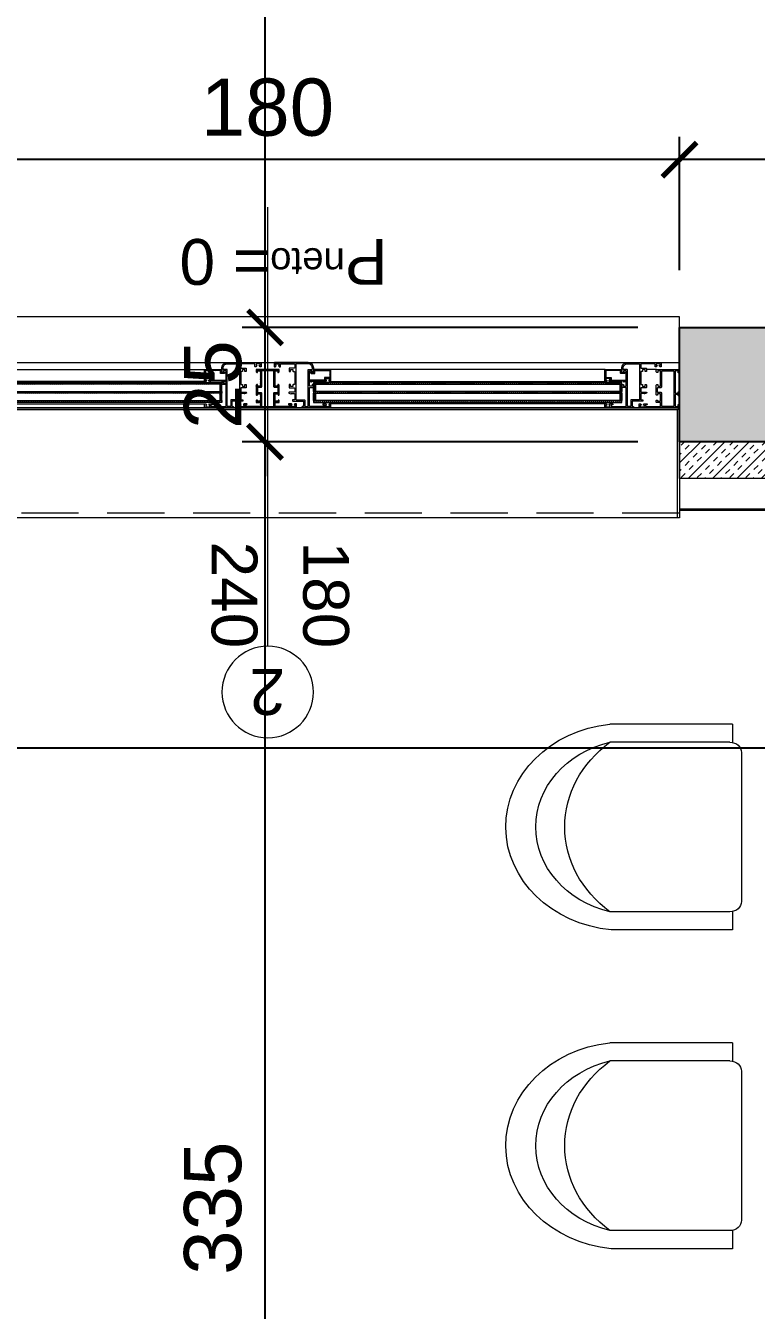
# Model space of a CAD drawing. Header units: centimetres. Extents: x 99002 to 104403, y -55119 to -48358.
# Drawn here: x 102956.5 to 103116.1, y -53952.2 to -53671.4 of the extents above; entities that cross this region are included whole.
import ezdxf

# ---------------------------------------------------------------- set-up
doc = ezdxf.new("R2010")
doc.units = ezdxf.units.CM
doc.header["$LTSCALE"] = 50
doc.header["$MEASUREMENT"] = 0
doc.linetypes.add('CACHE', pattern=[0.375, 0.25, -0.125])
doc.linetypes.add('CONTINU', pattern=[0])
doc.layers.get('0').update_dxf_attribs({"color": 8})
for name, color, linetype in [('BETON COUPE', 3, 'CONTINU'), ('BETON TRAME', 252, 'Continuous'), ('COTE 50ème', 1, 'Continuous')]:
    doc.layers.add(name, color=color, linetype=linetype)
for name, color, linetype, lineweight in [('ISOLATION', 252, 'Continuous', 0), ('mobilimi', 8, 'Continuous', 9), ('WD_Corner', 154, 'Continuous', 5), ('WINDOWS', 21, 'Continuous', 5)]:
    doc.layers.add(name, color=color, linetype=linetype, lineweight=lineweight)
doc.styles.add('GENERATED_STYLE_1', font='arial.ttf')
doc.styles.add('RS_TXT_50', font='arial.ttf', dxfattribs={"height": 12.5})
doc.dimstyles.new('RS_50CM_LINEAIRE', dxfattribs={"dimscale": 5, "dimtxt": 12.5, "dimasz": 1.5, "dimexe": 1, "dimexo": 2.5, "dimgap": 1, "dimtad": 1, "dimdec": 1, "dimrnd": 0.5, "dimdsep": 46, "dimtxsty": 'RS_TXT_50', "dimblk1": 'ARCHTICK', "dimblk2": 'ARCHTICK', "dimsah": 1, "dimcen": 2.5, "dimdle": 1, "dimclrt": 4, "dimadec": 0, "dimazin": 2, "dimtfac": 1, "dimtdec": 1, "dimtix": 1, "dimtmove": 2, "dimatfit": 3, "dimfxl": 1, "dimtolj": 1, "dimtzin": 0, "dimarcsym": 0})
pattern_1 = [(135, (-46708.70849, -43852.52553), (-0.08838834765, -0.08838834765), [])]
pattern_2 = [(135, (-46708.9128, -43852.52553), (-0.2209708691, -0.2209708691), [])]

# ---------------------------------------------------------------- blocks, each defined once
blk = doc.blocks.new('DRITARE POS 2')
at = {"layer": 'WINDOWS'}
h = blk.add_hatch(dxfattribs=at)
h.set_pattern_fill('ANSI31', color=140, scale=2.5, angle=450)
h.set_pattern_definition(pattern_2)
h.paths.add_polyline_path([(-8.71, -80.01), (-8.71, -12.58), (-8.31, -12.58), (-8.31, -80.01)])
h.paths.add_polyline_path([(-6.71, -80.01), (-6.71, -12.58), (-6.31, -12.58), (-6.31, -80.01)])
h.paths.add_polyline_path([(-4.71, -80.02), (-4.71, -12.58), (-4.31, -12.58), (-4.31, -80.02)])
at = {"layer": 'WINDOWS', "transparency": 33554559}
h = blk.add_hatch(dxfattribs=at)
h.set_pattern_fill('ANSI31', color=140, angle=450)
h.set_pattern_definition([(135, (-46708.90849, -43835.52553), (-0.08838834765, -0.08838834765), [])])
h.paths.add_polyline_path([(-6.71, -12.58), (-8.31, -12.58), (-8.31, -12.98), (-6.71, -12.98)])
h.paths.add_polyline_path([(-4.71, -12.58), (-6.31, -12.58), (-6.31, -12.98), (-4.71, -12.98)])
h.paths.add_polyline_path([(-6.71, -79.61), (-8.31, -79.61), (-8.31, -80.01), (-6.71, -80.01)])
h.paths.add_polyline_path([(-4.71, -79.61), (-6.31, -79.61), (-6.31, -80.01), (-4.71, -80.01)])
h = blk.add_hatch(dxfattribs=at)
h.set_pattern_fill('ANSI31', color=256, angle=450)
h.set_pattern_definition(pattern_1)
h.paths.add_polyline_path([(-1.49, -76.33, 0.414214), (-1.55, -76.27), (-4.06, -76.27, 0.414214), (-4.11, -76.33), (-4.11, -76.54, 0.250765), (-4.09, -76.58), (-3.92, -76.71, 0.599022), (-3.83, -76.67), (-3.83, -76.59, -0.414214), (-3.78, -76.54), (-3.51, -76.54, -0.414214), (-3.46, -76.59), (-3.46, -77.34, -0.414214), (-3.51, -77.39), (-3.78, -77.39, -0.414214), (-3.83, -77.34), (-3.83, -77.26, 0.599022), (-3.92, -77.22), (-4.09, -77.35, 0.250765), (-4.11, -77.39), (-4.11, -77.6, 0.414214), (-4.06, -77.66), (-4.02, -77.66), (-4.02, -80.34, -0.414214), (-4.07, -80.4), (-4.15, -80.4, 0.603122), (-4.23, -80.55), (-3.98, -80.9, 0.737396), (-3.81, -80.85), (-3.81, -77.71, -0.414214), (-3.76, -77.66), (-3.31, -77.66, 0.414214), (-3.22, -77.56), (-3.22, -76.55, -0.414214), (-3.16, -76.5), (-1.81, -76.5, -0.414214), (-1.72, -76.59), (-1.72, -79.63, -0.414214), (-1.81, -79.73), (-2.28, -79.73, 0.414214), (-2.37, -79.82), (-2.37, -80.56, 1.657435), (-2.12, -80.43, -0.247394), (-2.15, -80.38), (-2.15, -80.01, -0.414214), (-2.09, -79.95), (-1.74, -79.95), (-1.74, -80.01), (-1.49, -80.01), (-1.49, -79.95)])
at = {"layer": 'WINDOWS'}
h = blk.add_hatch(dxfattribs=at)
h.set_pattern_fill('ANSI31', color=256, angle=450)
h.set_pattern_definition(pattern_1)
h.paths.add_polyline_path([(-9.61, -85.22, -0.414214), (-9.56, -85.16), (-9.26, -85.16, -0.414214), (-9.2, -85.22), (-9.2, -85.44, 1), (-9, -85.44), (-9, -84.9, 0.250765), (-9.02, -84.86), (-9.19, -84.74, 0.599022), (-9.28, -84.79), (-9.28, -84.87, -0.414214), (-9.33, -84.92), (-9.59, -84.92, -0.414214), (-9.65, -84.87), (-9.65, -84.08, -0.414214), (-9.59, -84.03), (-9.33, -84.03, -0.414214), (-9.28, -84.08), (-9.28, -84.19, 0.599022), (-9.19, -84.24), (-9.02, -84.13, 0.250765), (-9, -84.08), (-9, -83.84, 0.414214), (-9.05, -83.78), (-9.84, -83.78, 0.414214), (-9.89, -83.84), (-9.89, -90.06), (-9.89, -96.27, 0.414214), (-9.84, -96.33), (-9.05, -96.33, 0.414214), (-9, -96.27), (-9, -96.03, 0.250765), (-9.02, -95.98), (-9.19, -95.87, 0.599022), (-9.28, -95.92), (-9.28, -96.03, -0.414214), (-9.33, -96.08), (-9.59, -96.08, -0.414214), (-9.65, -96.03), (-9.65, -95.24, -0.414214), (-9.59, -95.19), (-9.33, -95.19, -0.414214), (-9.28, -95.24), (-9.28, -95.32, 0.599022), (-9.19, -95.37), (-9.02, -95.25, 0.250765), (-9, -95.21), (-9, -94.68, 1), (-9.2, -94.68), (-9.2, -94.89, -0.414214), (-9.26, -94.95), (-9.56, -94.95, -0.414214), (-9.61, -94.89), (-9.61, -91.72, -0.414214), (-9.56, -91.66), (-8.83, -91.66, -0.414214), (-8.74, -91.75), (-8.74, -92.41, 0.414214), (-8.55, -92.59), (-8.29, -92.59, 0.198912), (-8.25, -92.58), (-8.19, -92.52, 0.198912), (-8.18, -92.48), (-8.18, -92.37, 0.414214), (-8.23, -92.31), (-8.4, -92.31, -0.414214), (-8.46, -92.26), (-8.46, -91.75, -0.414214), (-8.36, -91.66), (-6.91, -91.66, -0.414214), (-6.81, -91.75), (-6.81, -92.26, -0.414214), (-6.87, -92.31), (-7.04, -92.31, 0.414214), (-7.09, -92.37), (-7.09, -92.48, 0.198912), (-7.08, -92.52), (-7.02, -92.58, 0.198912), (-6.98, -92.59), (-4.97, -92.59, 0.198912), (-4.93, -92.58), (-4.78, -92.42, 0.198912), (-4.76, -92.38), (-4.76, -92.31, 0.414214), (-4.82, -92.26), (-5, -92.26, -0.340481), (-5.13, -92.16), (-5.13, -91.75, -0.414214), (-5.04, -91.66), (-1.87, -91.66, -0.414214), (-1.77, -91.75), (-1.77, -92.16, -0.414214), (-1.87, -92.26), (-2.09, -92.26, 0.414214), (-2.15, -92.31), (-2.15, -92.38, 0.198912), (-2.13, -92.42), (-1.98, -92.58, 0.198912), (-1.94, -92.59), (-1.55, -92.59, 0.414214), (-1.49, -92.54), (-1.49, -90.06), (-1.49, -87.57, 0.414214), (-1.55, -87.52), (-1.94, -87.52, 0.198912), (-1.98, -87.53), (-2.13, -87.69, 0.198912), (-2.15, -87.73), (-2.15, -87.8, 0.414214), (-2.09, -87.85), (-1.87, -87.85, -0.414214), (-1.77, -87.95), (-1.77, -88.36, -0.414214), (-1.87, -88.45), (-5.04, -88.45, -0.414214), (-5.13, -88.36), (-5.13, -87.95, -0.340481), (-5, -87.85), (-4.82, -87.85, 0.414214), (-4.76, -87.8), (-4.76, -87.73, 0.198912), (-4.78, -87.69), (-4.93, -87.53, 0.198912), (-4.97, -87.52), (-6.98, -87.52, 0.198912), (-7.02, -87.53), (-7.08, -87.59, 0.198912), (-7.09, -87.63), (-7.09, -87.74, 0.414214), (-7.04, -87.8), (-6.87, -87.8, -0.414214), (-6.81, -87.85), (-6.81, -88.36, -0.414214), (-6.91, -88.45), (-8.36, -88.45, -0.414214), (-8.46, -88.36), (-8.46, -87.85, -0.414214), (-8.4, -87.8), (-8.23, -87.8, 0.414214), (-8.18, -87.74), (-8.18, -87.63, 0.198912), (-8.19, -87.59), (-8.25, -87.53, 0.198912), (-8.29, -87.52), (-8.55, -87.52, 0.414214), (-8.74, -87.7), (-8.74, -88.36, -0.414214), (-8.83, -88.45), (-9.56, -88.45, -0.414214), (-9.61, -88.39)])
h.paths.add_polyline_path([(-9.56, -88.73), (-6.63, -88.73), (-6.53, -88.64), (-6.53, -87.89), (-6.44, -87.8), (-5.51, -87.8), (-5.41, -87.89), (-5.41, -88.64), (-5.32, -88.73), (-1.83, -88.73), (-1.77, -88.79), (-1.77, -90.06), (-1.77, -91.32), (-1.83, -91.38), (-5.32, -91.38), (-5.41, -91.47), (-5.41, -92.22), (-5.51, -92.31), (-6.44, -92.31), (-6.53, -92.22), (-6.53, -91.47), (-6.63, -91.38), (-9.56, -91.38), (-9.61, -91.32), (-9.61, -90.06), (-9.61, -88.79)], flags=16)
h = blk.add_hatch(dxfattribs=at)
h.set_pattern_fill('ANSI31', color=140, scale=2.5, angle=450)
h.set_pattern_definition(pattern_2)
h.paths.add_polyline_path([(-8.71, -100.09), (-8.71, -167.42), (-8.31, -167.42), (-8.31, -100.09)])
h.paths.add_polyline_path([(-6.71, -100.09), (-6.71, -167.42), (-6.31, -167.42), (-6.31, -100.09)])
h.paths.add_polyline_path([(-4.71, -100.09), (-4.71, -167.42), (-4.31, -167.42), (-4.31, -100.09)])
at = {"layer": 'WINDOWS', "transparency": 33554559}
h = blk.add_hatch(dxfattribs=at)
h.set_pattern_fill('ANSI31', color=140, angle=450)
h.set_pattern_definition([(135, (-46708.90849, -43869.52553), (-0.08838834765, -0.08838834765), [])])
h.paths.add_polyline_path([(-6.71, -167.42), (-8.31, -167.42), (-8.31, -167.02), (-6.71, -167.02)])
h.paths.add_polyline_path([(-4.71, -167.42), (-6.31, -167.42), (-6.31, -167.02), (-4.71, -167.02)])
h.paths.add_polyline_path([(-6.71, -100.49), (-8.31, -100.49), (-8.31, -100.09), (-6.71, -100.09)])
h.paths.add_polyline_path([(-4.71, -100.49), (-6.31, -100.49), (-6.31, -100.09), (-4.71, -100.09)])
h = blk.add_hatch(dxfattribs=at)
h.set_pattern_fill('ANSI31', color=256, angle=450)
h.set_pattern_definition(pattern_1)
h.paths.add_polyline_path([(-1.49, -100.16), (-1.49, -100.1), (-1.74, -100.1), (-1.74, -100.16), (-2.09, -100.16, -0.414214), (-2.15, -100.1), (-2.15, -99.73, -0.247394), (-2.12, -99.68, 1.657435), (-2.37, -99.55), (-2.37, -100.29, 0.414214), (-2.28, -100.38), (-1.81, -100.38, -0.414214), (-1.72, -100.48), (-1.72, -103.52, -0.414214), (-1.81, -103.61), (-3.16, -103.61, -0.414214), (-3.22, -103.56), (-3.22, -102.55, 0.414214), (-3.31, -102.46), (-3.76, -102.46, -0.414214), (-3.81, -102.4), (-3.81, -99.26, 0.737396), (-3.98, -99.21), (-4.23, -99.57, 0.603122), (-4.15, -99.71), (-4.07, -99.71, -0.414214), (-4.02, -99.77), (-4.02, -102.46), (-4.06, -102.46, 0.414214), (-4.11, -102.51), (-4.11, -102.72, 0.250765), (-4.09, -102.76), (-3.92, -102.89, 0.599022), (-3.83, -102.85), (-3.83, -102.77, -0.414214), (-3.78, -102.72), (-3.51, -102.72, -0.414214), (-3.46, -102.77), (-3.46, -103.52, -0.414214), (-3.51, -103.58), (-3.78, -103.58, -0.414214), (-3.83, -103.52), (-3.83, -103.44, 0.599022), (-3.92, -103.4), (-4.09, -103.53, 0.250765), (-4.11, -103.58), (-4.11, -103.78, 0.414214), (-4.06, -103.84), (-1.55, -103.84, 0.414214), (-1.49, -103.78)])
h = blk.add_hatch(dxfattribs=at)
h.set_pattern_fill('ANSI31', color=256, angle=450)
h.set_pattern_definition([(135, (-46708.71279, -43862.46996), (-0.08838834765, -0.08838834765), [])])
h.paths.add_polyline_path([(-1.72, -167.05, -0.414214), (-1.81, -167.14), (-2.28, -167.14, 0.414214), (-2.37, -167.23), (-2.37, -167.97, 1.835735), (-2.15, -167.82), (-2.15, -167.36), (-1.74, -167.36), (-1.5, -167.42), (-1.5, -163.74, 0.414214), (-1.55, -163.69), (-4.06, -163.69, 0.414214), (-4.12, -163.74), (-4.12, -163.95, 0.250765), (-4.09, -163.99), (-3.92, -164.12, 0.599022), (-3.84, -164.08), (-3.84, -163.95), (-3.46, -163.95), (-3.46, -164.81), (-3.84, -164.81), (-3.84, -164.67, 0.649779), (-3.93, -164.63), (-4.1, -164.76, 0.212283), (-4.12, -164.81), (-4.12, -165.01, 0.414214), (-4.06, -165.07), (-4.02, -165.07), (-4.02, -167.81), (-4.15, -167.81, 0.603122), (-4.23, -167.96), (-3.99, -168.31, 0.737396), (-3.82, -168.26), (-3.82, -165.07), (-3.31, -165.07, 0.414214), (-3.22, -164.97), (-3.22, -163.91), (-1.81, -163.91, -0.414214), (-1.72, -164)])
at = {"layer": 'WINDOWS', "color": 165, "linetype": 'CACHE'}
blk.add_line((-32.9, -180), (-32.9, 0), dxfattribs=at)
at = {"layer": 'WINDOWS'}
for p, q in [((-0.01, -11.48), (0, -81.19)), ((-9.89, -16.28), (-9.89, -76.34)), ((-9, -16.26), (-9, -76.34)), ((-4.11, -76.33), (-4.12, -16.26)), ((-1.5, -16.26), (-1.49, -76.33)), ((-5.98, -80.95), (-7.66, -80.95)), ((-0.01, -168.52), (0, -98.92)), ((-9.89, -163.72), (-9.89, -103.78)), ((-9, -163.74), (-9, -103.78)), ((-4.11, -103.78), (-4.12, -163.74)), ((-1.5, -163.74), (-1.49, -103.78)), ((-9.9, -171.27), (-9.9, -169.89)), ((-1.5, -175.01), (-1.5, -172.75))]:
    blk.add_line(p, q, dxfattribs=at)
at = {"layer": 'WINDOWS', "color": 165}
blk.add_line((-61.99, -90.06), (34.01, -90.06), dxfattribs=at)
for points in [[(-9.9, 0), (-9.9, -180), (-33.9, -180), (-33.9, 0)], [(-10.3, -179.6), (-10.3, -0.4), (-9.9, 0), (-9.9, -180)], [(0, 0), (0, -180), (10, -180), (10, 0)], [(-9.9, -180), (-33.9, -180), (-33.9, -179.6), (-10.3, -179.6)]]:
    blk.add_lwpolyline(points, close=True, dxfattribs=at)
at = {"layer": 'WINDOWS'}
for points in [[(-9.9, -180), (-9.9, 0), (0, 0), (0, -180)], [(-1.77, -90.06), (-1.77, -88.79), (-1.83, -88.73), (-5.32, -88.73), (-5.41, -88.64), (-5.41, -87.89), (-5.51, -87.8), (-6.44, -87.8), (-6.53, -87.89), (-6.53, -88.64), (-6.63, -88.73), (-9.56, -88.73), (-9.61, -88.79), (-9.61, -90.06), (-9.61, -91.32), (-9.56, -91.38), (-6.63, -91.38), (-6.53, -91.47), (-6.53, -92.22), (-6.44, -92.31), (-5.51, -92.31), (-5.41, -92.22), (-5.41, -91.47), (-5.32, -91.38), (-1.83, -91.38), (-1.77, -91.32)], [(-1.78, -178.73), (-1.83, -178.79), (-9.56, -178.79), (-9.62, -178.73), (-9.62, -176.19), (-9.56, -176.14), (-6.63, -176.14), (-6.54, -176.04), (-6.54, -175.3), (-6.44, -175.2), (-5.51, -175.2), (-5.42, -175.3), (-5.42, -176.04), (-5.32, -176.14), (-1.83, -176.14), (-1.78, -176.19)]]:
    blk.add_lwpolyline(points, close=True, dxfattribs=at)
at = {"layer": 'WINDOWS', "color": 140}
for points in [[(-8.71, -80.01), (-8.71, -12.58), (-8.31, -12.58), (-8.31, -80.01)], [(-6.71, -80.01), (-6.71, -12.58), (-6.31, -12.58), (-6.31, -80.01)], [(-4.71, -80.02), (-4.71, -12.58), (-4.31, -12.58), (-4.31, -80.02)], [(-6.71, -79.61), (-8.31, -79.61), (-8.31, -80.01), (-6.71, -80.01)], [(-4.71, -79.61), (-6.31, -79.61), (-6.31, -80.01), (-4.71, -80.01)], [(-8.71, -100.09), (-8.71, -167.42), (-8.31, -167.42), (-8.31, -100.09)], [(-6.71, -100.49), (-8.31, -100.49), (-8.31, -100.09), (-6.71, -100.09)], [(-6.71, -100.09), (-6.71, -167.42), (-6.31, -167.42), (-6.31, -100.09)], [(-4.71, -100.49), (-6.31, -100.49), (-6.31, -100.09), (-4.71, -100.09)], [(-4.71, -100.09), (-4.71, -167.42), (-4.31, -167.42), (-4.31, -100.09)], [(-6.71, -167.42), (-8.31, -167.42), (-8.31, -167.02), (-6.71, -167.02)], [(-4.71, -167.42), (-6.31, -167.42), (-6.31, -167.02), (-4.71, -167.02)]]:
    blk.add_lwpolyline(points, close=True, dxfattribs=at)
at = {"layer": 'WINDOWS'}
for points in [[(0, -88.58, -0.414214), (-0.06, -88.64), (-0.84, -88.64, -0.414214), (-0.9, -88.58), (-0.9, -88.38, -0.250765), (-0.87, -88.33), (-0.7, -88.2, -0.599022), (-0.62, -88.24), (-0.62, -88.34, 0.414214), (-0.56, -88.39), (-0.3, -88.39, 0.414214), (-0.24, -88.34), (-0.24, -87.55, 0.414214), (-0.3, -87.5), (-0.56, -87.5, 0.414214), (-0.62, -87.55), (-0.62, -87.65, -0.599022), (-0.7, -87.69), (-0.87, -87.56, -0.250765), (-0.9, -87.52), (-0.9, -87.31, -0.414214), (-0.84, -87.26), (-0.34, -87.26, 0.414214), (-0.28, -87.2), (-0.28, -84.25, 0.414214), (-0.37, -84.16), (-1.12, -84.16, 0.414214), (-1.21, -84.25), (-1.21, -85.28, -0.414214), (-1.31, -85.37), (-1.87, -85.37, -0.414214), (-1.96, -85.28), (-1.96, -85.15, -0.414214), (-1.9, -85.09), (-1.55, -85.09, 0.414214), (-1.49, -85.03), (-1.49, -84.59, 0.414214), (-1.55, -84.53), (-1.9, -84.53, -0.414214), (-1.96, -84.47), (-1.96, -84.21, 0.414214), (-2.02, -84.16), (-4.7, -84.16, 0.414214), (-4.76, -84.21), (-4.76, -84.47, -0.414214), (-4.82, -84.53), (-5.17, -84.53, 0.414214), (-5.23, -84.59), (-5.23, -85.03, 0.414214), (-5.17, -85.09), (-4.82, -85.09, -0.414214), (-4.76, -85.15), (-4.76, -85.28, -0.414214), (-4.85, -85.37), (-5.41, -85.37, -0.414214), (-5.51, -85.28), (-5.51, -84.25, 0.414214), (-5.6, -84.16), (-6.38, -84.16, 0.414214), (-6.48, -84.25), (-6.48, -85.37, -0.809546), (-6.66, -85.41), (-6.85, -84.98, -0.543142), (-6.79, -84.9, 0.414214), (-6.74, -84.85), (-6.74, -84.25, 0.414214), (-6.83, -84.16), (-8.06, -84.16, 0.414214), (-8.12, -84.21), (-8.12, -84.57, -0.414214), (-8.18, -84.62), (-8.34, -84.62, -0.414214), (-8.4, -84.57), (-8.4, -82.35, 0.414214), (-8.49, -82.25), (-9.56, -82.25, 0.414214), (-9.61, -82.31), (-9.61, -82.51, -0.414214), (-9.67, -82.57), (-9.84, -82.57, -0.414214), (-9.89, -82.51), (-9.89, -76.34, -0.414214), (-9.84, -76.28), (-9.05, -76.28, -0.414214), (-9, -76.34), (-9, -76.54, -0.250765), (-9.02, -76.59), (-9.19, -76.72, -0.599022), (-9.28, -76.67), (-9.28, -76.58, 0.414214), (-9.33, -76.52), (-9.59, -76.52, 0.414214), (-9.65, -76.58), (-9.65, -77.36, 0.414214), (-9.59, -77.42), (-9.33, -77.42, 0.414214), (-9.28, -77.36), (-9.28, -77.27, -0.599022), (-9.19, -77.22), (-9.02, -77.35, -0.250765), (-9, -77.4), (-9, -77.98, -0.414214), (-9.05, -78.03), (-9.15, -78.03, -0.414214), (-9.2, -77.98), (-9.2, -77.72, 0.414214), (-9.26, -77.66), (-9.56, -77.66, 0.414214), (-9.61, -77.72), (-9.61, -80.89, 0.414214), (-9.56, -80.95), (-4.82, -80.95, 0.414214), (-4.76, -80.89), (-4.76, -80.07, -0.414214), (-4.71, -80.01), (-4.32, -80.01, -0.198912), (-4.28, -80.03), (-4.13, -80.18, -0.198912), (-4.11, -80.22), (-4.11, -80.29, -0.414214), (-4.17, -80.35), (-4.39, -80.35, 0.414214), (-4.48, -80.44), (-4.48, -80.85, 0.414214), (-4.39, -80.95), (-1.87, -80.95, 0.414214), (-1.77, -80.85), (-1.77, -80.44, 0.414214), (-1.87, -80.35), (-2.09, -80.35, -0.414214), (-2.15, -80.29), (-2.15, -80.22, -0.198912), (-2.13, -80.18), (-1.98, -80.03, -0.198912), (-1.94, -80.01), (-1.21, -80.01, -0.414214), (0, -81.23)], [(-1.74, -79.95), (-2.09, -79.95, 0.414214), (-2.15, -80.01), (-2.15, -80.38, 0.247394), (-2.12, -80.43, -1.657435), (-2.37, -80.56), (-2.37, -79.82, -0.414214), (-2.28, -79.73), (-1.81, -79.73, 0.414214), (-1.72, -79.63), (-1.72, -76.59, 0.414214), (-1.81, -76.5), (-3.16, -76.5, 0.414214), (-3.22, -76.55), (-3.22, -77.56, -0.414214), (-3.31, -77.66), (-3.76, -77.66, 0.414214), (-3.81, -77.71), (-3.81, -80.85, -0.737396), (-3.98, -80.9), (-4.23, -80.55, -0.603122), (-4.15, -80.4), (-4.07, -80.4, 0.414214), (-4.02, -80.34), (-4.02, -77.66), (-4.06, -77.66, -0.414214), (-4.11, -77.6), (-4.11, -77.39, -0.250765), (-4.09, -77.35), (-3.92, -77.22, -0.599022), (-3.83, -77.26), (-3.83, -77.34, 0.414214), (-3.78, -77.39), (-3.51, -77.39, 0.414214), (-3.46, -77.34), (-3.46, -76.59, 0.414214), (-3.51, -76.54), (-3.78, -76.54, 0.414214), (-3.83, -76.59), (-3.83, -76.67, -0.599022), (-3.92, -76.71), (-4.09, -76.58, -0.250765), (-4.11, -76.54), (-4.11, -76.33, -0.414214), (-4.06, -76.27), (-1.55, -76.27, -0.414214), (-1.49, -76.33), (-1.49, -79.95), (-1.49, -80.01), (-1.74, -80.01)], [(-1.49, -80.39, -0.414214), (-1.4, -80.29), (-1.18, -80.29), (-1.18, -80.29, -0.414214), (-0.28, -81.23), (-0.28, -83.82, -0.414214), (-0.34, -83.88), (-8.06, -83.88, -0.414214), (-8.12, -83.82), (-8.12, -82.07, 0.414214), (-8.21, -81.97), (-9.52, -81.97, -0.414214), (-9.61, -81.88), (-9.61, -81.32, -0.414214), (-9.52, -81.23), (-1.59, -81.23, 0.414214), (-1.49, -81.13)], [(-1.49, -90.06), (-1.49, -87.57, 0.414214), (-1.55, -87.52), (-1.94, -87.52, 0.198912), (-1.98, -87.53), (-2.13, -87.69, 0.198912), (-2.15, -87.73), (-2.15, -87.8, 0.414214), (-2.09, -87.85), (-1.87, -87.85, -0.414214), (-1.77, -87.95), (-1.77, -88.36, -0.414214), (-1.87, -88.45), (-5.04, -88.45, -0.414214), (-5.13, -88.36), (-5.13, -87.95, -0.340481), (-5, -87.85), (-4.82, -87.85, 0.414214), (-4.76, -87.8), (-4.76, -87.73, 0.198912), (-4.78, -87.69), (-4.93, -87.53, 0.198912), (-4.97, -87.52), (-6.98, -87.52, 0.198912), (-7.02, -87.53), (-7.08, -87.59, 0.198912), (-7.09, -87.63), (-7.09, -87.74, 0.414214), (-7.04, -87.8), (-6.87, -87.8, -0.414214), (-6.81, -87.85), (-6.81, -88.36, -0.414214), (-6.91, -88.45), (-8.36, -88.45, -0.414214), (-8.46, -88.36), (-8.46, -87.85, -0.414214), (-8.4, -87.8), (-8.23, -87.8, 0.414214), (-8.18, -87.74), (-8.18, -87.63, 0.198912), (-8.19, -87.59), (-8.25, -87.53, 0.198912), (-8.29, -87.52), (-8.55, -87.52, 0.414214), (-8.74, -87.7), (-8.74, -88.36, -0.414214), (-8.83, -88.45), (-9.56, -88.45, -0.414214), (-9.61, -88.39), (-9.61, -85.22, -0.414214), (-9.56, -85.16), (-9.26, -85.16, -0.414214), (-9.2, -85.22), (-9.2, -85.44, 1), (-9, -85.44), (-9, -84.9, 0.250765), (-9.02, -84.86), (-9.19, -84.74, 0.599022), (-9.28, -84.79), (-9.28, -84.87, -0.414214), (-9.33, -84.92), (-9.59, -84.92, -0.414214), (-9.65, -84.87), (-9.65, -84.08, -0.414214), (-9.59, -84.03), (-9.33, -84.03, -0.414214), (-9.28, -84.08), (-9.28, -84.19, 0.599022), (-9.19, -84.24), (-9.02, -84.13, 0.250765), (-9, -84.08), (-9, -83.84, 0.414214), (-9.05, -83.78), (-9.84, -83.78, 0.414214), (-9.89, -83.84), (-9.89, -90.06), (-9.89, -96.27, 0.414214), (-9.84, -96.33), (-9.05, -96.33, 0.414214), (-9, -96.27), (-9, -96.03, 0.250765), (-9.02, -95.98), (-9.19, -95.87, 0.599022), (-9.28, -95.92), (-9.28, -96.03, -0.414214), (-9.33, -96.08), (-9.59, -96.08, -0.414214), (-9.65, -96.03), (-9.65, -95.24, -0.414214), (-9.59, -95.19), (-9.33, -95.19, -0.414214), (-9.28, -95.24), (-9.28, -95.32, 0.599022), (-9.19, -95.37), (-9.02, -95.25, 0.250765), (-9, -95.21), (-9, -94.68, 1), (-9.2, -94.68), (-9.2, -94.89, -0.414214), (-9.26, -94.95), (-9.56, -94.95, -0.414214), (-9.61, -94.89), (-9.61, -91.72, -0.414214), (-9.56, -91.66), (-8.83, -91.66, -0.414214), (-8.74, -91.75), (-8.74, -92.41, 0.414214), (-8.55, -92.59), (-8.29, -92.59, 0.198912), (-8.25, -92.58), (-8.19, -92.52, 0.198912), (-8.18, -92.48), (-8.18, -92.37, 0.414214), (-8.23, -92.31), (-8.4, -92.31, -0.414214), (-8.46, -92.26), (-8.46, -91.75, -0.414214), (-8.36, -91.66), (-6.91, -91.66, -0.414214), (-6.81, -91.75), (-6.81, -92.26, -0.414214), (-6.87, -92.31), (-7.04, -92.31, 0.414214), (-7.09, -92.37), (-7.09, -92.48, 0.198912), (-7.08, -92.52), (-7.02, -92.58, 0.198912), (-6.98, -92.59), (-4.97, -92.59, 0.198912), (-4.93, -92.58), (-4.78, -92.42, 0.198912), (-4.76, -92.38), (-4.76, -92.31, 0.414214), (-4.82, -92.26), (-5, -92.26, -0.340481), (-5.13, -92.16), (-5.13, -91.75, -0.414214), (-5.04, -91.66), (-1.87, -91.66, -0.414214), (-1.77, -91.75), (-1.77, -92.16, -0.414214), (-1.87, -92.26), (-2.09, -92.26, 0.414214), (-2.15, -92.31), (-2.15, -92.38, 0.198912), (-2.13, -92.42), (-1.98, -92.58, 0.198912), (-1.94, -92.59), (-1.55, -92.59, 0.414214), (-1.49, -92.54)], [(0, -91.53, 0.414214), (-0.06, -91.47), (-0.84, -91.47, 0.414214), (-0.9, -91.53), (-0.9, -91.74, 0.250765), (-0.87, -91.78), (-0.7, -91.91, 0.599022), (-0.62, -91.87), (-0.62, -91.77, -0.414214), (-0.56, -91.72), (-0.3, -91.72, -0.414214), (-0.24, -91.77), (-0.24, -92.56, -0.414214), (-0.3, -92.61), (-0.56, -92.61, -0.414214), (-0.62, -92.56), (-0.62, -92.46, 0.599022), (-0.7, -92.42), (-0.87, -92.55, 0.250765), (-0.9, -92.59), (-0.9, -92.8, 0.414214), (-0.84, -92.86), (-0.34, -92.86, -0.414214), (-0.28, -92.91), (-0.28, -95.86, -0.414214), (-0.37, -95.95), (-1.12, -95.95, -0.414214), (-1.21, -95.86), (-1.21, -94.83, 0.414214), (-1.31, -94.74), (-1.87, -94.74, 0.414214), (-1.96, -94.83), (-1.96, -94.96, 0.414214), (-1.9, -95.02), (-1.55, -95.02, -0.414214), (-1.49, -95.08), (-1.49, -95.52, -0.414214), (-1.55, -95.58), (-1.9, -95.58, 0.414214), (-1.96, -95.64), (-1.96, -95.9, -0.414214), (-2.02, -95.95), (-4.7, -95.95, -0.414214), (-4.76, -95.9), (-4.76, -95.64, 0.414214), (-4.82, -95.58), (-5.17, -95.58, -0.414214), (-5.23, -95.52), (-5.23, -95.08, -0.414214), (-5.17, -95.02), (-4.82, -95.02, 0.414214), (-4.76, -94.96), (-4.76, -94.83, 0.414214), (-4.85, -94.74), (-5.41, -94.74, 0.414214), (-5.51, -94.83), (-5.51, -95.86, -0.414214), (-5.6, -95.95), (-6.38, -95.95, -0.414214), (-6.48, -95.86), (-6.48, -94.74, 0.809546), (-6.66, -94.7), (-6.85, -95.13, 0.543142), (-6.79, -95.21, -0.414214), (-6.74, -95.26), (-6.74, -95.86, -0.414214), (-6.83, -95.95), (-8.06, -95.95, -0.414214), (-8.12, -95.9), (-8.12, -95.54, 0.414214), (-8.18, -95.49), (-8.34, -95.49, 0.414214), (-8.4, -95.54), (-8.4, -97.76, -0.414214), (-8.49, -97.86), (-9.56, -97.86, -0.414214), (-9.61, -97.8), (-9.61, -97.6, 0.414214), (-9.67, -97.54), (-9.84, -97.54, 0.414214), (-9.89, -97.6), (-9.89, -103.78, 0.414214), (-9.84, -103.83), (-9.05, -103.83, 0.414214), (-9, -103.78), (-9, -103.57, 0.250765), (-9.02, -103.52), (-9.19, -103.39, 0.599022), (-9.28, -103.44), (-9.28, -103.53, -0.414214), (-9.33, -103.59), (-9.59, -103.59, -0.414214), (-9.65, -103.53), (-9.65, -102.75, -0.414214), (-9.59, -102.69), (-9.33, -102.69, -0.414214), (-9.28, -102.75), (-9.28, -102.84, 0.599022), (-9.19, -102.89), (-9.02, -102.76, 0.250765), (-9, -102.71), (-9, -102.13, 0.414214), (-9.05, -102.08), (-9.15, -102.08, 0.414214), (-9.2, -102.13), (-9.2, -102.39, -0.414214), (-9.26, -102.45), (-9.56, -102.45, -0.414214), (-9.61, -102.39), (-9.61, -99.22, -0.414214), (-9.56, -99.16), (-5.47, -99.16, -0.414214), (-5.41, -99.22), (-5.41, -100.04, 0.414214), (-5.36, -100.1), (-4.97, -100.1, 0.198912), (-4.93, -100.08), (-4.78, -99.93, 0.198912), (-4.76, -99.89), (-4.76, -99.82, 0.414214), (-4.82, -99.76), (-5.04, -99.76, -0.414214), (-5.13, -99.67), (-5.13, -99.26, -0.414214), (-5.04, -99.16), (-1.87, -99.16, -0.414214), (-1.77, -99.26), (-1.77, -99.67, -0.414214), (-1.87, -99.76), (-2.09, -99.76, 0.414214), (-2.15, -99.82), (-2.15, -99.89, 0.198912), (-2.13, -99.93), (-1.98, -100.08, 0.198912), (-1.94, -100.1), (-1.21, -100.1, 0.414214), (0, -98.88)], [(-1.49, -99.72, 0.414214), (-1.4, -99.82), (-1.18, -99.82), (-1.18, -99.82, 0.414214), (-0.28, -98.88), (-0.28, -96.29, 0.414214), (-0.34, -96.23), (-8.06, -96.23, 0.414214), (-8.12, -96.29), (-8.12, -98.04, -0.414214), (-8.21, -98.14), (-9.52, -98.14, 0.414214), (-9.61, -98.23), (-9.61, -98.79, 0.414214), (-9.52, -98.88), (-1.59, -98.88, -0.414214), (-1.49, -98.98)], [(-1.74, -100.16), (-2.09, -100.16, -0.414214), (-2.15, -100.1), (-2.15, -99.73, -0.247394), (-2.12, -99.68, 1.657435), (-2.37, -99.55), (-2.37, -100.29, 0.414214), (-2.28, -100.38), (-1.81, -100.38, -0.414214), (-1.72, -100.48), (-1.72, -103.52, -0.414214), (-1.81, -103.61), (-3.16, -103.61, -0.414214), (-3.22, -103.56), (-3.22, -102.55, 0.414214), (-3.31, -102.46), (-3.76, -102.46, -0.414214), (-3.81, -102.4), (-3.81, -99.26, 0.737396), (-3.98, -99.21), (-4.23, -99.57, 0.603122), (-4.15, -99.71), (-4.07, -99.71, -0.414214), (-4.02, -99.77), (-4.02, -102.46), (-4.06, -102.46, 0.414214), (-4.11, -102.51), (-4.11, -102.72, 0.250765), (-4.09, -102.76), (-3.92, -102.89, 0.599022), (-3.83, -102.85), (-3.83, -102.77, -0.414214), (-3.78, -102.72), (-3.51, -102.72, -0.414214), (-3.46, -102.77), (-3.46, -103.52, -0.414214), (-3.51, -103.58), (-3.78, -103.58, -0.414214), (-3.83, -103.52), (-3.83, -103.44, 0.599022), (-3.92, -103.4), (-4.09, -103.53, 0.250765), (-4.11, -103.58), (-4.11, -103.78, 0.414214), (-4.06, -103.84), (-1.55, -103.84, 0.414214), (-1.49, -103.78), (-1.49, -100.16), (-1.49, -100.1), (-1.74, -100.1)], [(0, -175.99, -0.414214), (-0.06, -176.04), (-0.84, -176.04, -0.414214), (-0.9, -175.99), (-0.9, -175.78, -0.250765), (-0.88, -175.73), (-0.71, -175.6, -0.599022), (-0.62, -175.65), (-0.62, -175.74, 0.414214), (-0.56, -175.8), (-0.3, -175.8, 0.414214), (-0.25, -175.74), (-0.25, -174.96, 0.414214), (-0.3, -174.9), (-0.56, -174.9, 0.414214), (-0.62, -174.96), (-0.62, -175.05, -0.599022), (-0.71, -175.1), (-0.88, -174.97, -0.250765), (-0.9, -174.92), (-0.9, -174.72, -0.414214), (-0.84, -174.66), (-0.34, -174.66, 0.414214), (-0.28, -174.61), (-0.28, -171.66, 0.414214), (-0.38, -171.56), (-1.12, -171.56, 0.414214), (-1.22, -171.66), (-1.22, -172.68, -0.414214), (-1.31, -172.78), (-1.87, -172.78, -0.414214), (-1.96, -172.68), (-1.96, -172.55, -0.414214), (-1.91, -172.5), (-1.55, -172.5, 0.414214), (-1.5, -172.44), (-1.5, -171.99, 0.414214), (-1.55, -171.94), (-1.91, -171.94, -0.414214), (-1.96, -171.88), (-1.96, -171.62, 0.414214), (-2.02, -171.56), (-4.71, -171.56, 0.414214), (-4.76, -171.62), (-4.76, -171.88, -0.414214), (-4.82, -171.94), (-5.17, -171.94, 0.414214), (-5.23, -171.99), (-5.23, -172.44, 0.414214), (-5.17, -172.5), (-4.82, -172.5, -0.414214), (-4.76, -172.55), (-4.76, -172.68, -0.414214), (-4.86, -172.78), (-5.42, -172.78, -0.414214), (-5.51, -172.68), (-5.51, -171.66, 0.414214), (-5.6, -171.56), (-6.39, -171.56, 0.414214), (-6.48, -171.66), (-6.48, -172.78, -0.809546), (-6.66, -172.81), (-6.85, -172.39, -0.543142), (-6.8, -172.31, 0.414214), (-6.74, -172.25), (-6.74, -171.66, 0.414214), (-6.84, -171.56), (-8.07, -171.56, 0.414214), (-8.12, -171.62), (-8.12, -171.97, -0.414214), (-8.18, -172.03), (-8.35, -172.03, -0.414214), (-8.4, -171.97), (-8.4, -169.75, 0.414214), (-8.5, -169.66), (-9.56, -169.66, 0.414214), (-9.62, -169.71), (-9.62, -169.92, -0.414214), (-9.67, -169.98), (-9.84, -169.98, -0.414214), (-9.9, -169.92), (-9.9, -163.74, -0.414214), (-9.84, -163.69), (-9.06, -163.69, -0.414214), (-9, -163.74), (-9, -163.95, -0.250765), (-9.03, -163.99), (-9.19, -164.12, -0.599022), (-9.28, -164.08), (-9.28, -163.98, 0.414214), (-9.34, -163.93), (-9.6, -163.93, 0.414214), (-9.65, -163.98), (-9.65, -164.77, 0.414214), (-9.6, -164.82), (-9.34, -164.82, 0.414214), (-9.28, -164.77), (-9.28, -164.67, -0.599022), (-9.19, -164.63), (-9.03, -164.76, -0.250765), (-9, -164.81), (-9, -165.38, -0.414214), (-9.06, -165.44), (-9.15, -165.44, -0.414214), (-9.21, -165.38), (-9.21, -165.12, 0.414214), (-9.26, -165.07), (-9.56, -165.07, 0.414214), (-9.62, -165.12), (-9.62, -168.3, 0.414214), (-9.56, -168.35), (-5.47, -168.35, 0.414214), (-5.42, -168.3), (-5.42, -167.47, -0.414214), (-5.36, -167.42), (-4.97, -167.42, -0.198912), (-4.93, -167.44), (-4.78, -167.59, -0.198912), (-4.76, -167.63), (-4.76, -167.7, -0.414214), (-4.82, -167.75), (-5.04, -167.75, 0.414214), (-5.14, -167.85), (-5.14, -168.26, 0.414214), (-5.04, -168.35), (-1.87, -168.35, 0.414214), (-1.78, -168.26), (-1.78, -167.85, 0.414214), (-1.87, -167.75), (-2.09, -167.75, -0.414214), (-2.15, -167.7), (-2.15, -167.63, -0.198912), (-2.13, -167.59), (-1.98, -167.44, -0.198912), (-1.94, -167.42), (-1.22, -167.42, -0.414214), (0, -168.63)], [(-1.74, -167.36), (-2.09, -167.36, 0.414214), (-2.15, -167.42), (-2.15, -167.79, 0.247394), (-2.13, -167.84, -1.657435), (-2.37, -167.97), (-2.37, -167.23, -0.414214), (-2.28, -167.14), (-1.81, -167.14, 0.414214), (-1.72, -167.05), (-1.72, -164, 0.414214), (-1.81, -163.91), (-3.16, -163.91, 0.414214), (-3.22, -163.97), (-3.22, -164.97, -0.414214), (-3.31, -165.07), (-3.76, -165.07, 0.414214), (-3.82, -165.12), (-3.82, -168.26, -0.737396), (-3.99, -168.31), (-4.23, -167.96, -0.603122), (-4.15, -167.81), (-4.08, -167.81, 0.414214), (-4.02, -167.75), (-4.02, -165.07), (-4.06, -165.07, -0.414214), (-4.12, -165.01), (-4.12, -164.81, -0.250765), (-4.09, -164.76), (-3.92, -164.63, -0.599022), (-3.84, -164.67), (-3.84, -164.75, 0.414214), (-3.78, -164.81), (-3.52, -164.81, 0.414214), (-3.46, -164.75), (-3.46, -164, 0.414214), (-3.52, -163.95), (-3.78, -163.95, 0.414214), (-3.84, -164), (-3.84, -164.08, -0.599022), (-3.92, -164.12), (-4.09, -163.99, -0.250765), (-4.12, -163.95), (-4.12, -163.74, -0.414214), (-4.06, -163.69), (-1.55, -163.69, -0.414214), (-1.5, -163.74), (-1.5, -167.36), (-1.5, -167.42), (-1.74, -167.42)], [(-1.5, -167.79, -0.414214), (-1.4, -167.7), (-1.18, -167.7), (-1.18, -167.7, -0.414214), (-0.28, -168.63), (-0.28, -171.23, -0.414214), (-0.34, -171.28), (-8.07, -171.28, -0.414214), (-8.12, -171.23), (-8.12, -169.47, 0.414214), (-8.22, -169.38), (-9.52, -169.38, -0.414214), (-9.62, -169.29), (-9.62, -168.73, -0.414214), (-9.52, -168.63), (-1.59, -168.63, 0.414214), (-1.5, -168.54)], [(-7.08, -175), (-7.02, -174.94, -0.198912), (-6.98, -174.92), (-4.97, -174.92, -0.198912), (-4.93, -174.94), (-4.78, -175.09, -0.198912), (-4.76, -175.13), (-4.76, -175.2, -0.414214), (-4.82, -175.26), (-5.01, -175.26, 0.340481), (-5.14, -175.35), (-5.14, -175.76, 0.414214), (-5.04, -175.86), (-1.87, -175.86, 0.414214), (-1.78, -175.76), (-1.78, -175.35, 0.414214), (-1.87, -175.26), (-2.09, -175.26, -0.414214), (-2.15, -175.2), (-2.15, -175.13, -0.198912), (-2.13, -175.09), (-1.98, -174.94, -0.198912), (-1.94, -174.92), (-1.55, -174.92, -0.414214), (-1.5, -174.98), (-1.5, -179.94, -0.414214), (-1.55, -180), (-2.13, -180, -0.322823), (-2.19, -179.96), (-2.24, -179.79, -0.511918), (-2.19, -179.72), (-1.87, -179.72, 0.414214), (-1.78, -179.63), (-1.78, -179.16, 0.414214), (-1.87, -179.07), (-6.57, -179.07, 0.414214), (-6.67, -179.16), (-6.67, -179.63, 0.414214), (-6.57, -179.72), (-6.44, -179.72, -0.511918), (-6.39, -179.79), (-6.45, -179.96, -0.322823), (-6.5, -180), (-7.12, -180, -0.322823), (-7.17, -179.96), (-7.23, -179.79, -0.511918), (-7.17, -179.72), (-7.04, -179.72, 0.414214), (-6.95, -179.63), (-6.95, -179.16, 0.414214), (-7.04, -179.07), (-9.52, -179.07, 0.414214), (-9.62, -179.16), (-9.62, -179.63, 0.414214), (-9.52, -179.72), (-9.21, -179.72, -0.511918), (-9.15, -179.79), (-9.21, -179.96, -0.322823), (-9.26, -180), (-9.84, -180, -0.414214), (-9.9, -179.94), (-9.9, -171.25, -0.414214), (-9.84, -171.19), (-9.06, -171.19, -0.414214), (-9, -171.25), (-9, -171.49, -0.250765), (-9.03, -171.53), (-9.19, -171.65, -0.599022), (-9.28, -171.6), (-9.28, -171.49, 0.414214), (-9.34, -171.43), (-9.6, -171.43, 0.414214), (-9.65, -171.49), (-9.65, -172.27, 0.414214), (-9.6, -172.33), (-9.34, -172.33, 0.414214), (-9.28, -172.27), (-9.28, -172.2, -0.599022), (-9.19, -172.15), (-9.03, -172.26, -0.250765), (-9, -172.31), (-9, -172.84, -1), (-9.21, -172.84), (-9.21, -172.63, 0.414214), (-9.26, -172.57), (-9.56, -172.57, 0.414214), (-9.62, -172.63), (-9.62, -175.8, 0.414214), (-9.56, -175.86), (-8.83, -175.86, 0.414214), (-8.74, -175.76), (-8.74, -175.11, -0.414214), (-8.55, -174.92), (-8.3, -174.92, -0.198912), (-8.26, -174.94), (-8.2, -175, -0.198912), (-8.18, -175.04), (-8.18, -175.15, -0.414214), (-8.24, -175.2), (-8.4, -175.2, 0.414214), (-8.46, -175.26), (-8.46, -175.76, 0.414214), (-8.37, -175.86), (-6.91, -175.86, 0.414214), (-6.82, -175.76), (-6.82, -175.26, 0.414214), (-6.87, -175.2), (-7.04, -175.2, -0.414214), (-7.1, -175.15), (-7.1, -175.04, -0.198912)]]:
    blk.add_lwpolyline(points, format="xyb", close=True, dxfattribs=at)
at = {"layer": 'WINDOWS', "color": 165}
blk.add_lwpolyline([(-71.99, -80.06, 1), (-71.99, -100.06, 1)], format="xyb", close=True, dxfattribs=at)
at = {"layer": 'WINDOWS', "color": 165, "char_height": 10, "attachment_point": 7, "style": 'GENERATED_STYLE_1'}
for s, insert, rotation in [('\\A1;\\pt0;P{\\H0.6x;neto}= 0', (27.15, -116.22), 90), ('\\A1;\\pt0;240{\\H0.66x;\\S^  ;}', (-39.11, -74.88), 180), ('\\A1;\\pt0;2', (-66.99, -93.87), 90), ('\\A1;\\pt0;180{\\H0.66x;\\S^  ;}', (-39.11, -94.89), 180)]:
    blk.add_mtext(s, dxfattribs=dict(at, insert=insert, rotation=rotation))
blk = doc.blocks.new('1111')
at = {"layer": 'mobilimi'}
for p, q in [((7498090.66, 4737224.66), (7498067.1, 4737224.66)), ((7498090.66, 4737221.1), (7498090.66, 4737224.66)), ((7498090.15, 4737221.13), (7498066.85, 4737221.13)), ((7498092.44, 4737190.14), (7498092.44, 4737219.13)), ((7498090.15, 4737188.14), (7498066.85, 4737188.14)), ((7498090.66, 4737184.61), (7498090.66, 4737188.14)), ((7498090.66, 4737184.61), (7498066.85, 4737184.61))]:
    blk.add_line(p, q, dxfattribs=at)
for centre, major_axis, start_param, end_param in [((7498069.68, 4737204.62), (-23.08, 0), -1.458692, 1.447759), ((7498071.99, 4737204.63), (-19.57, 0), -1.304651, 1.304651), ((7498082.73, 4737204.63), (24.67, 0), 2.270248, 4.012938), ((7498090.15, 4737219.13), (-2.29, 0), 3.141593, 4.712389), ((7498090.15, 4737190.14), (2.29, 0), 4.712389, 6.283185)]:
    blk.add_ellipse(centre, major_axis=major_axis, ratio=0.87377, start_param=start_param, end_param=end_param, dxfattribs=at)
blk = doc.blocks.new('_ArchTick')
at = {"color": 0, "linetype": 'ByBlock', "const_width": 0.15}
blk.add_lwpolyline([(-0.5, -0.5), (0.5, 0.5)], dxfattribs=at)
blk = doc.blocks.new('*D1324')
at = {"layer": 'COTE 50ème', "color": 0, "lineweight": -2, "ltscale": 0.5, "transparency": 16777216}
for p, q in [((103204.34, -53807.86), (103204.34, -53834.26)), ((102459.34, -53820.3), (102459.34, -53834.26)), ((102454.34, -53829.26), (103209.34, -53829.26))]:
    blk.add_line(p, q, dxfattribs=at)
at = {"layer": 'Defpoints', "color": 0, "ltscale": 0.5, "transparency": 16777216}
for p in [(103204.34, -53795.36), (102459.34, -53807.8), (103204.34, -53829.26)]:
    blk.add_point(p, dxfattribs=at)
at = {"layer": 'COTE 50ème', "color": 0, "lineweight": -2, "ltscale": 0.5, "transparency": 16777216, "xscale": 7.5, "yscale": 7.5, "zscale": 7.5, "rotation": 180}
blk.add_blockref('_ArchTick', (102459.34, -53829.26), dxfattribs=at)
at = {"layer": 'COTE 50ème', "color": 0, "lineweight": -2, "ltscale": 0.5, "transparency": 16777216, "xscale": 7.5, "yscale": 7.5, "zscale": 7.5}
blk.add_blockref('_ArchTick', (103204.34, -53829.26), dxfattribs=at)
at = {"layer": 'COTE 50ème', "color": 4, "ltscale": 0.5, "transparency": 16777216, "insert": (102831.84, -53817.9), "char_height": 12.5, "attachment_point": 5, "style": 'RS_TXT_50'}
blk.add_mtext('\\A1;745', dxfattribs=at)
blk = doc.blocks.new('*D1375')
at = {"layer": 'COTE 50ème', "color": 0, "lineweight": -2, "ltscale": 0.5, "transparency": 16777216}
for p, q in [((103099.34, -53724.86), (103099.34, -53695.69)), ((103204.34, -53713.34), (103204.34, -53695.69)), ((103209.34, -53700.69), (103094.34, -53700.69))]:
    blk.add_line(p, q, dxfattribs=at)
at = {"layer": 'Defpoints', "color": 0, "ltscale": 0.5, "transparency": 16777216}
for p in [(103099.34, -53700.69), (103204.34, -53725.84), (103099.34, -53737.36)]:
    blk.add_point(p, dxfattribs=at)
at = {"layer": 'COTE 50ème', "color": 0, "lineweight": -2, "ltscale": 0.5, "transparency": 16777216, "xscale": 7.5, "yscale": 7.5, "zscale": 7.5, "rotation": 180}
blk.add_blockref('_ArchTick', (103099.34, -53700.69), dxfattribs=at)
at = {"layer": 'COTE 50ème', "color": 0, "lineweight": -2, "ltscale": 0.5, "transparency": 16777216, "xscale": 7.5, "yscale": 7.5, "zscale": 7.5}
blk.add_blockref('_ArchTick', (103204.34, -53700.69), dxfattribs=at)
at = {"layer": 'COTE 50ème', "color": 4, "ltscale": 0.5, "transparency": 16777216, "insert": (103151.84, -53689.31), "char_height": 12.5, "attachment_point": 5, "style": 'RS_TXT_50'}
blk.add_mtext('\\A1;105', dxfattribs=at)
blk = doc.blocks.new('*D1376')
at = {"layer": 'COTE 50ème', "color": 0, "lineweight": -2, "ltscale": 0.5, "transparency": 16777216}
for p, q in [((102919.34, -53727.56), (102919.34, -53695.69)), ((103099.34, -53724.86), (103099.34, -53695.69)), ((103104.34, -53700.69), (102914.34, -53700.69))]:
    blk.add_line(p, q, dxfattribs=at)
at = {"layer": 'Defpoints', "color": 0, "ltscale": 0.5, "transparency": 16777216}
for p in [(102919.34, -53700.69), (103099.34, -53737.36), (102919.34, -53740.06)]:
    blk.add_point(p, dxfattribs=at)
at = {"layer": 'COTE 50ème', "color": 0, "lineweight": -2, "ltscale": 0.5, "transparency": 16777216, "xscale": 7.5, "yscale": 7.5, "zscale": 7.5, "rotation": 180}
blk.add_blockref('_ArchTick', (102919.34, -53700.69), dxfattribs=at)
at = {"layer": 'COTE 50ème', "color": 0, "lineweight": -2, "ltscale": 0.5, "transparency": 16777216, "xscale": 7.5, "yscale": 7.5, "zscale": 7.5}
blk.add_blockref('_ArchTick', (103099.34, -53700.69), dxfattribs=at)
at = {"layer": 'COTE 50ème', "color": 4, "ltscale": 0.5, "transparency": 16777216, "insert": (103009.34, -53689.31), "char_height": 12.5, "attachment_point": 5, "style": 'RS_TXT_50'}
blk.add_mtext('\\A1;180', dxfattribs=at)
blk = doc.blocks.new('*D1440')
at = {"layer": 'COTE 50ème', "color": 0, "lineweight": -2, "ltscale": 0.5, "transparency": 16777216}
for p, q in [((103008.82, -54102.36), (103008.82, -53757.36)), ((103090.26, -53762.36), (103003.82, -53762.36)), ((103081.84, -54097.36), (103003.82, -54097.36))]:
    blk.add_line(p, q, dxfattribs=at)
at = {"layer": 'Defpoints', "color": 0, "ltscale": 0.5, "transparency": 16777216}
for p in [(103008.82, -53762.36), (103102.76, -53762.36), (103094.34, -54097.36)]:
    blk.add_point(p, dxfattribs=at)
at = {"layer": 'COTE 50ème', "color": 0, "lineweight": -2, "ltscale": 0.5, "transparency": 16777216, "xscale": 7.5, "yscale": 7.5, "zscale": 7.5}
for p, rotation in [((103008.82, -53762.36), 90), ((103008.82, -54097.36), 270)]:
    blk.add_blockref('_ArchTick', p, dxfattribs=dict(at, rotation=rotation))
at = {"layer": 'COTE 50ème', "color": 4, "ltscale": 0.5, "transparency": 16777216, "insert": (102997.44, -53929.86), "char_height": 12.5, "attachment_point": 5, "rotation": 90, "style": 'RS_TXT_50'}
blk.add_mtext('\\A1;335', dxfattribs=at)
blk = doc.blocks.new('*D1441')
at = {"layer": 'COTE 50ème', "color": 0, "lineweight": -2, "ltscale": 0.5, "transparency": 16777216}
for p, q in [((103008.82, -53737.36), (103008.82, -53729.86)), ((103090.26, -53737.36), (103003.82, -53737.36)), ((103008.82, -53762.36), (103008.82, -53737.36)), ((103090.26, -53762.36), (103003.82, -53762.36)), ((103008.82, -53762.36), (103008.82, -53769.86))]:
    blk.add_line(p, q, dxfattribs=at)
at = {"layer": 'Defpoints', "color": 0, "ltscale": 0.5, "transparency": 16777216}
for p in [(103008.82, -53737.36), (103102.76, -53737.36), (103102.76, -53762.36)]:
    blk.add_point(p, dxfattribs=at)
at = {"layer": 'COTE 50ème', "color": 0, "lineweight": -2, "ltscale": 0.5, "transparency": 16777216, "xscale": 7.5, "yscale": 7.5, "zscale": 7.5}
for p, rotation in [((103008.82, -53737.36), 270), ((103008.82, -53762.36), 90)]:
    blk.add_blockref('_ArchTick', p, dxfattribs=dict(at, rotation=rotation))
at = {"layer": 'COTE 50ème', "color": 4, "ltscale": 0.5, "transparency": 16777216, "insert": (102997.44, -53749.86), "char_height": 12.5, "attachment_point": 5, "rotation": 90, "style": 'RS_TXT_50'}
blk.add_mtext('\\A1;25', dxfattribs=at)
blk = doc.blocks.new('*D1442')
at = {"layer": 'COTE 50ème', "color": 0, "lineweight": -2, "ltscale": 0.5, "transparency": 16777216}
for p, q in [((103008.82, -53742.36), (103008.82, -53442.36)), ((103081.84, -53447.36), (103003.82, -53447.36)), ((103090.26, -53737.36), (103003.82, -53737.36))]:
    blk.add_line(p, q, dxfattribs=at)
at = {"layer": 'Defpoints', "color": 0, "ltscale": 0.5, "transparency": 16777216}
for p in [(103008.82, -53447.36), (103094.34, -53447.36), (103102.76, -53737.36)]:
    blk.add_point(p, dxfattribs=at)
at = {"layer": 'COTE 50ème', "color": 0, "lineweight": -2, "ltscale": 0.5, "transparency": 16777216, "xscale": 7.5, "yscale": 7.5, "zscale": 7.5}
for p, rotation in [((103008.82, -53447.36), 90), ((103008.82, -53737.36), 270)]:
    blk.add_blockref('_ArchTick', p, dxfattribs=dict(at, rotation=rotation))
at = {"layer": 'COTE 50ème', "color": 4, "ltscale": 0.5, "transparency": 16777216, "insert": (102997.44, -53592.36), "char_height": 12.5, "attachment_point": 5, "rotation": 90, "style": 'RS_TXT_50'}
blk.add_mtext('\\A1;290', dxfattribs=at)

msp = doc.modelspace()

# ---------------------------------------------------------------- hatches: boundary and pattern name
at = {"layer": 'BETON TRAME', "transparency": 33554559}
h = msp.add_hatch(color=256, dxfattribs=at)
h.dxf.hatch_style = 1
h.paths.add_polyline_path([(102359.34, -52797.36), (102394.34, -52797.36), (102394.34, -53447.36), (102359.34, -53447.36), (102359.34, -53272.36), (101899.34, -53272.36), (101899.34, -53447.36), (101864.34, -53447.36), (101864.34, -52797.36), (101899.34, -52797.36), (101899.34, -53232.36), (102109.34, -53232.36), (102109.34, -52902.36), (102149.34, -52902.36), (102149.34, -53232.36), (102359.34, -53232.36)])
h.paths.add_polyline_path([(101164.34, -53447.36), (101164.34, -53397.36), (101029.34, -53397.36), (101029.34, -53447.36)])
h.paths.add_polyline_path([(103229.34, -53447.36), (103229.34, -53397.36), (103094.34, -53397.36), (103094.34, -53447.36)])
h.paths.add_polyline_path([(103229.34, -52847.36), (103229.34, -52797.36), (103094.34, -52797.36), (103094.34, -52847.36)])
h.paths.add_polyline_path([(101164.34, -52847.36), (101164.34, -52797.36), (101029.34, -52797.36), (101029.34, -52847.36)])
h.paths.add_polyline_path([(101164.34, -52107.36), (101164.34, -52057.36), (101029.34, -52057.36), (101029.34, -52107.36)])
h.paths.add_polyline_path([(103094.34, -52057.36), (103094.34, -52107.36), (103229.34, -52107.36), (103229.34, -52057.36)])
h.paths.add_polyline_path([(102399.34, -52107.36), (102399.34, -52057.36), (102289.34, -52057.36), (102289.34, -52107.36)])
h.paths.add_polyline_path([(101969.34, -52107.36), (101969.34, -52057.36), (101859.34, -52057.36), (101859.34, -52107.36)])
h.paths.add_polyline_path([(101994.34, -52057.36), (101969.34, -52057.36), (101969.34, -52562.36), (101994.34, -52562.36)])
h.paths.add_polyline_path([(102289.34, -52057.36), (102264.34, -52057.36), (102264.34, -52562.36), (102289.34, -52562.36)])
h.paths.add_polyline_path([(103099.34, -53762.36), (103099.34, -53737.36), (103229.34, -53737.36), (103229.34, -53762.36)])
h.paths.add_polyline_path([(102734.34, -53762.36), (102734.34, -53737.36), (102807.34, -53737.36), (102807.34, -53762.36)])
h.paths.add_polyline_path([(102434.34, -53762.36), (102434.34, -53737.36), (102564.34, -53737.36), (102564.34, -53762.36)])
h.paths.add_polyline_path([(101824.34, -53762.36), (101824.34, -53737.36), (101694.34, -53737.36), (101694.34, -53762.36)])
h.paths.add_polyline_path([(101524.34, -53762.36), (101524.34, -53737.36), (101451.34, -53737.36), (101451.34, -53762.36)])
h.paths.add_polyline_path([(101159.34, -53762.36), (101159.34, -53737.36), (101029.34, -53737.36), (101029.34, -53762.36)])
h.paths.add_polyline_path([(102459.34, -54122.36), (102359.34, -54122.36), (102359.34, -54072.36), (102459.34, -54072.36)])
h.paths.add_polyline_path([(101799.34, -54122.36), (101899.34, -54122.36), (101899.34, -54072.36), (101799.34, -54072.36)])
at = {"layer": 'ISOLATION', "transparency": 33554687}
h = msp.add_hatch(dxfattribs=at)
h.set_pattern_fill('INSUL', color=256, scale=10, angle=225)
h.paths.add_polyline_path([(103099.34, -53762.36), (103204.34, -53762.36), (103204.34, -53795.36), (103229.34, -53795.36), (103229.34, -53782.36), (103237.34, -53782.36), (103237.34, -53803.36), (103196.34, -53803.36), (103196.34, -53770.36), (103099.34, -53770.36)])

# ---------------------------------------------------------------- linework, layer by layer
at = {"layer": 'BETON COUPE'}
msp.add_lwpolyline([(103099.34, -53762.36), (103099.34, -53737.36), (103229.34, -53737.36), (103229.34, -53762.36)], close=True, dxfattribs=at)
at = {"layer": 'ISOLATION', "lineweight": 5, "ltscale": 0.5}
msp.add_lwpolyline([(103099.34, -53762.36), (103204.34, -53762.36), (103204.34, -53795.36), (103229.34, -53795.36), (103229.34, -53782.36), (103237.34, -53782.36), (103237.34, -53803.36), (103196.34, -53803.36), (103196.34, -53770.36), (103099.34, -53770.36), (103099.34, -53762.36)], dxfattribs=at)
at = {"layer": 'WD_Corner', "lineweight": 5, "ltscale": 0.5}
for points in [[(103244.04, -53782.36), (103244.04, -53810.06), (103189.64, -53810.06), (103189.64, -53777.06), (103099.34, -53777.06)], [(103244.34, -53782.36), (103244.34, -53810.36), (103189.34, -53810.36), (103189.34, -53777.36), (103099.34, -53777.36)]]:
    msp.add_lwpolyline(points, dxfattribs=at)

# ---------------------------------------------------------------- block references
at = {"lineweight": 5, "rotation": 90.00000000000001}
msp.add_blockref('DRITARE POS 2', (102919.34, -53745.06), dxfattribs=at)
at = {"layer": 'mobilimi', "xscale": -1.123327195006823, "yscale": 1.123327195006823, "zscale": 1.123327195006823, "rotation": 180.0000142668882}
for p in [(-8319699.57, 5267582.15), (-8319699.57, 5267512.48)]:
    msp.add_blockref('1111', p, dxfattribs=at)

# ---------------------------------------------------------------- dimensions: what is measured, and where the dimension line sits
at = {"layer": 'COTE 50ème', "ltscale": 0.5}
for base, p1, p2, picture, middle in [((103008.82, -53447.36), (103102.76, -53737.36), (103094.34, -53447.36), '*D1442', (102997.44, -53592.36)), ((103008.82, -53737.36), (103102.76, -53762.36), (103102.76, -53737.36), '*D1441', (102997.44, -53749.86)), ((103008.82, -53762.36), (103094.34, -54097.36), (103102.76, -53762.36), '*D1440', (102997.44, -53929.86))]:
    dim = msp.add_linear_dim(base=base, p1=p1, p2=p2, angle=90, dimstyle='RS_50CM_LINEAIRE', dxfattribs=at)
    dim.commit()
    dim.dimension.update_dxf_attribs({"geometry": picture, "text_midpoint": middle})
for base, p1, p2, picture, middle in [((102919.34, -53700.69), (103099.34, -53737.36), (102919.34, -53740.06), '*D1376', (103009.34, -53689.31)), ((103099.34, -53700.69), (103204.34, -53725.84), (103099.34, -53737.36), '*D1375', (103151.84, -53689.31)), ((103204.34, -53829.26), (102459.34, -53807.8), (103204.34, -53795.36), '*D1324', (102831.84, -53817.9))]:
    dim = msp.add_linear_dim(base=base, p1=p1, p2=p2, dimstyle='RS_50CM_LINEAIRE', dxfattribs=at)
    dim.commit()
    dim.dimension.update_dxf_attribs({"geometry": picture, "text_midpoint": middle})

doc.saveas('drawing.dxf')
